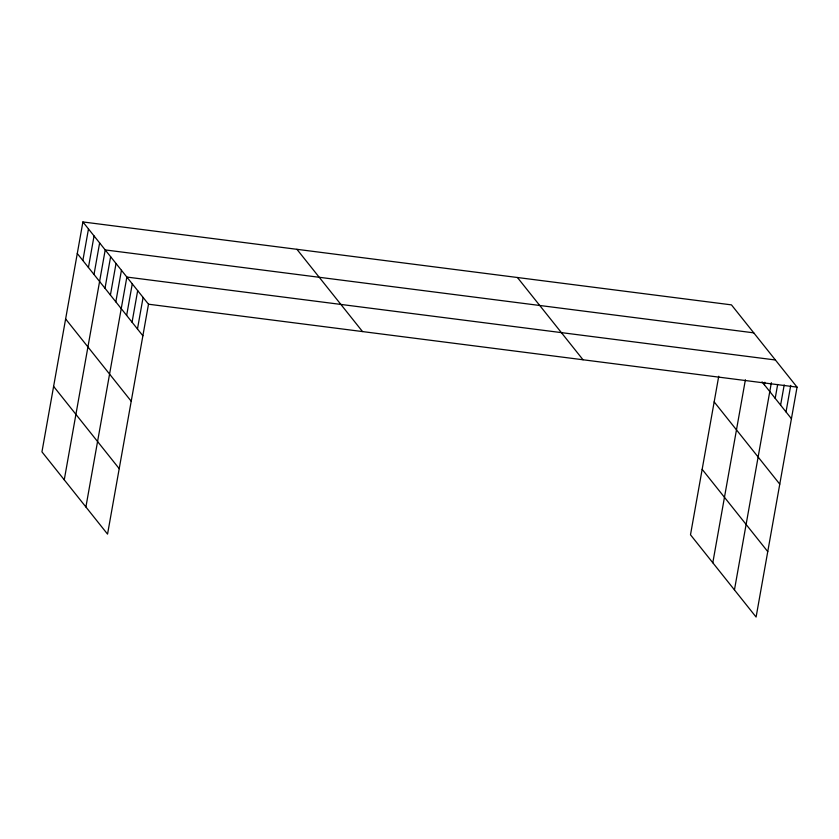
<?xml version="1.0" encoding="UTF-8"?>
<svg xmlns="http://www.w3.org/2000/svg" width="839" height="839" viewBox="0 0 839 839"><rect width="100%" height="100%" fill="white"/><g stroke="black" fill="none" stroke-linecap="round" stroke-linejoin="round"><path stroke-width="1.26" d="M82.904 221.947L41.95 451.864L107.549 534.128L148.503 304.211L82.904 221.947L731.451 304.872L797.05 387.136L756.096 617.053L690.497 534.789L718.74 376.229M82.862 260.51L88.483 228.932M88.431 267.494L94.052 235.927M94.01 274.489L99.631 242.922M64.257 479.835L105.211 249.917L753.758 332.842M105.001 288.27L110.622 256.703M110.412 295.055L116.034 263.488M115.824 301.851L121.445 270.273M85.903 506.987L126.857 277.059L775.404 359.983M126.647 315.422L132.268 283.855M132.059 322.207L137.68 290.64M137.47 328.993L143.091 297.426M712.804 562.759L745.389 379.805M764.371 384.765L764.822 382.248M734.45 589.911L771.356 382.72M775.194 398.347L777.669 384.451M780.606 405.132L784.203 384.923M786.017 411.918L790.737 385.395M148.503 304.211L797.05 387.136M762.053 381.86L791.429 418.703M714.167 401.891L779.767 484.155M702.159 469.337L767.758 551.601M517.432 277.499L583.032 359.774M296.922 249.309L362.521 331.573M77.282 253.514L142.882 335.778M65.62 318.967L131.22 401.241M53.612 386.412L119.211 468.676"/></g></svg>
